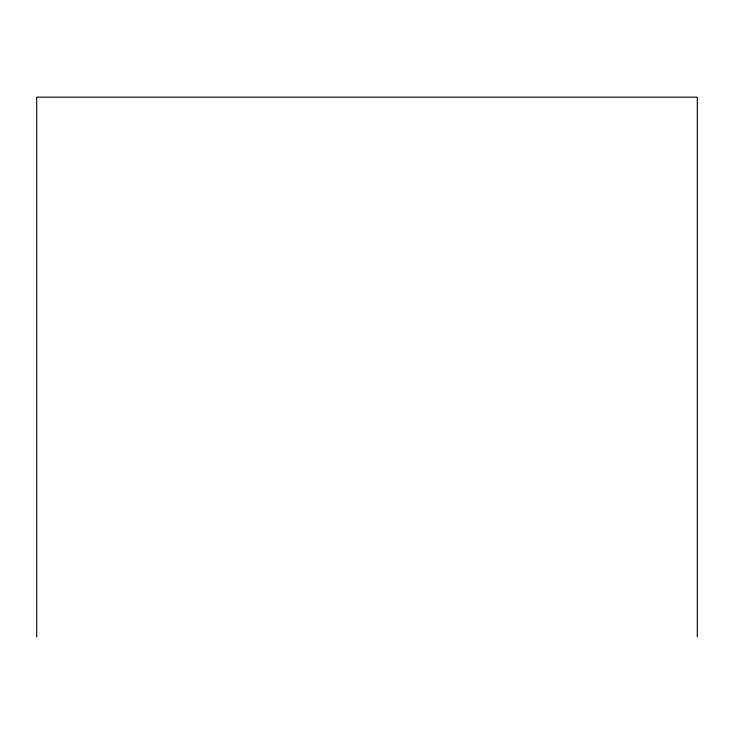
<?xml version="1.0" encoding="UTF-8"?>
<svg xmlns="http://www.w3.org/2000/svg" width="734" height="734" viewBox="0 0 734 734"><rect width="100%" height="100%" fill="white"/><g stroke="black" fill="none" stroke-linecap="round" stroke-linejoin="round"><path stroke-width="1.1" d="M697.3 636.846L697.3 97.154L36.7 97.154L36.7 636.846"/></g></svg>
